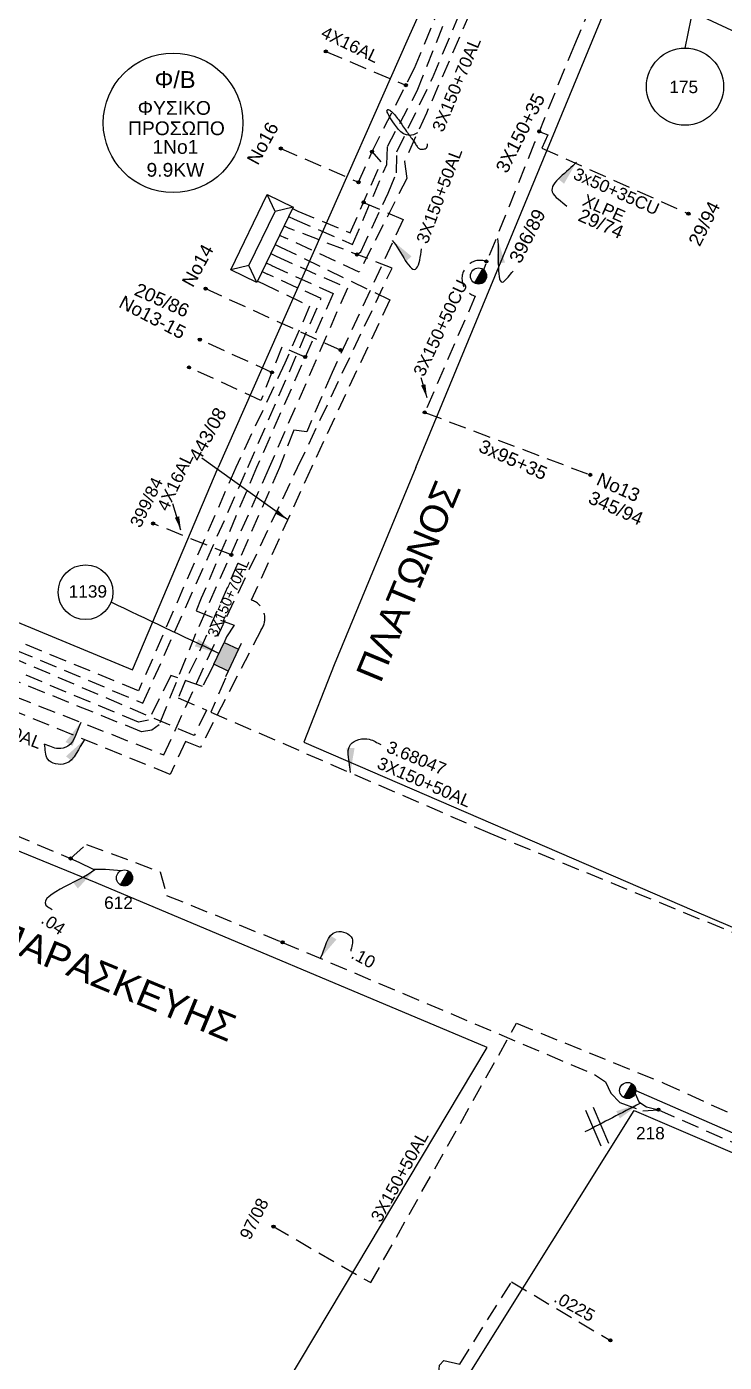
# Model space of a CAD drawing. Header units: millimetres. Extents: x 907 to 2022, y 699 to 1220.
# Drawn here: x 1726.3 to 1777.2, y 946.3 to 1043.7 of the extents above; entities that cross this region are included whole.
import ezdxf
from ezdxf.enums import TextEntityAlignment as Align

# ---------------------------------------------------------------- set-up
doc = ezdxf.new("R2010")
doc.units = ezdxf.units.MM
doc.linetypes.add('DASHED', pattern=[19.05, 12.7, -6.35])
for name, color, linetype in [('Link Box 4 Διευθύνσεων', 7, 'Continuous'), ('Άγνωστα', 7, 'Continuous'), ('Επιγραφές - Σχήματα', 7, 'Continuous'), ('Καλώδια ΧΤ   3x150+50AL', 7, 'DASHED'), ('Καλώδια ΧΤ   3x150+50CU', 7, 'DASHED'), ('Καλώδια ΧΤ   3x150+70AL', 7, 'DASHED'), ('Καλώδια ΧΤ   3x150AL+50XLPE', 7, 'DASHED'), ('Στύλος ΦΜ', 7, 'Continuous'), ('Στύλος ΦΜ @ 1', 7, 'Continuous'), ('Συνδέσεις', 7, 'Continuous'), ('Τομή', 7, 'Continuous'), ('Υποσταθμός πόλεως', 7, 'Continuous'), ('Υπόβαθρο ΔΕΗ', 7, 'Continuous'), ('Υπόγεια Καλώδια Δικτύου ΧΤ   .04', 7, 'DASHED'), ('Υπόγεια Καλώδια Δικτύου ΧΤ   .10', 7, 'DASHED'), ('Υπόγεια καλώδια Δικτύου ΧΤ και Παρ. ΧΤ - 3X150+70 AL', 7, 'DASHED'), ('Υπόγεια καλώδια Παροχών ΧΤ   .0225', 7, 'DASHED'), ('Υπόγεια καλώδια Παροχών ΧΤ   4x16AL', 7, 'DASHED')]:
    doc.layers.add(name, color=color, linetype=linetype)
doc.styles.add('ar', font='arial.ttf')
doc.styles.get("Standard").update_dxf_attribs({"font": 'arial.ttf'})
doc.linetypes.add('SYN_LINE', pattern='A,0.5,-0.0001,["/\\/\\/\\/",Standard,S=0.1,R=0,X=0,Y=-0.05],-0.25', length=0.7501)
doc.dimstyles.new('ISO-25', dxfattribs={"dimtxt": 2.5, "dimasz": 2.5, "dimexe": 1.25, "dimexo": 0.625, "dimtad": 1, "dimtxsty": 'Standard', "dimcen": 2.5, "dimadec": 0, "dimazin": 0, "dimtfac": 1, "dimtmove": 0, "dimatfit": 3, "dimfxl": 1, "dimarcsym": 0})
doc.dimstyles.get("Standard").update_dxf_attribs({"dimtxt": 0.18, "dimasz": 0.18, "dimexe": 0.18, "dimexo": 0.0625, "dimgap": 0.09, "dimtad": 0, "dimtih": 1, "dimtoh": 1, "dimdec": 4, "dimzin": 0, "dimdsep": 46, "dimtxsty": 'Standard', "dimcen": 0.09, "dimadec": 0, "dimazin": 0, "dimtfac": 1, "dimtdec": 4, "dimtofl": 0, "dimtmove": 0, "dimatfit": 3, "dimfxl": 1, "dimtolj": 1, "dimtzin": 0, "dimarcsym": 0})

# ---------------------------------------------------------------- blocks, each defined once
blk = doc.blocks.new('ΥΠΟΣΤΑΘΜΟΣ ΠΟΛΕΩΣ 9 ΑΝΑΧΩΡΗΣΕΩΝ')
at = {"layer": 'Υποσταθμός πόλεως', "ltscale": 40}
for p, q in [((-9.63, -2.82), (-9.63, -4)), ((-7.12, -2.82), (-7.12, -4)), ((-4.84, -2.82), (-4.84, -4)), ((-2.36, -2.82), (-2.36, -4)), ((0.09, -2.82), (0.09, -4)), ((2.55, -2.82), (2.55, -4)), ((5.02, -2.82), (5.02, -4)), ((7.48, -2.82), (7.48, -4)), ((9.61, -2.82), (9.61, -4))]:
    blk.add_line(p, q, dxfattribs=at)
blk.add_lwpolyline([(-10.02, 2.82), (10.02, 2.82), (10.02, -2.82), (-10.02, -2.82)], close=True, dxfattribs=at)
for points in [[(-7.21, 0), (-10.02, 2.82)], [(7.21, 0), (10.02, 2.82)], [(-10.02, -2.82), (-7.21, 0)], [(-7.21, 0), (7.21, 0)], [(10.02, -2.82), (7.21, 0)]]:
    blk.add_lwpolyline(points, dxfattribs=at)
at = {"layer": 'Υποσταθμός πόλεως', "linetype": 'SYN_LINE', "ltscale": 40, "flags": 1}
for tag, p in [('ΜΕΤΑΣΧΗΜΑΤΙΣΜΟΣ', (10.79, 1.71)), ('ΙΣΧΥΣ', (10.77, -1.08)), ('ΑΡΙΘΜΟΣ', (10.89, -3.8))]:
    blk.add_attdef(tag, p, '', height=1.8, dxfattribs=at)
blk = doc.blocks.new('_ΣΥΝΔΕΣΗ')
at = {"layer": 'Συνδέσεις', "linetype": 'SYN_LINE', "ltscale": 40}
blk.add_hatch(color=256, dxfattribs=at).paths.add_polyline_path([(0.5, -0.01, 1), (-0.5, -0.01, 1)])
at = {"layer": 'Συνδέσεις'}
blk.add_circle((0, -0.01), 0.5, dxfattribs=at)
blk = doc.blocks.new('LINK BOX 4 ΑΝΑΧΩΡΗΣΕΩΝ')
at = {"layer": 'Link Box 4 Διευθύνσεων', "ltscale": 40}
blk.add_hatch(color=256, dxfattribs=at).paths.add_polyline_path([(-3.54, 0), (-3.54, -4.67), (3.54, -4.67), (3.54, 0)])
for p, q in [((-3.54, 0), (-5.33, 0)), ((5.33, 0), (3.54, 0)), ((-3.54, -4.67), (-5.33, -4.67)), ((5.33, -4.67), (3.54, -4.67))]:
    blk.add_line(p, q, dxfattribs=at)
blk.add_lwpolyline([(-3.54, -4.67), (-3.54, 0), (3.54, 0), (3.54, -4.67)], close=True, dxfattribs=at)
blk = doc.blocks.new('ΥΠΑΡΧΩΝ ΤΣΙΜΕΝΤΕΝΙΟΣ ΣΤΥΛΟΣ')
at = {"layer": 'Στύλος ΦΜ'}
blk.add_hatch(color=256, dxfattribs=at).paths.add_polyline_path([(-1.29, -2.28, 0.574793), (2.62, 0, 0.268822), (1.3, 2.27)])
blk.add_line((-1.29, -2.28), (1.3, 2.27), dxfattribs=at)
blk.add_circle((0, 0), 2.62, dxfattribs=at)
at = {"layer": 'Στύλος ΦΜ', "flags": 4}
for tag, p in [('ΑΡΙΘΜΟΣ', (-4.68, 8.05)), ('ΤΥΠΟΣ', (-4.91, 3.03))]:
    blk.add_attdef(tag, p, '', height=4, dxfattribs=at)
blk = doc.blocks.new('ΤΟΜΗ')
at = {"layer": 'Τομή', "ltscale": 40}
for p, q in [((-5.68, 0), (5.68, 0)), ((5.68, -2.33), (-5.68, -2.33))]:
    blk.add_line(p, q, dxfattribs=at)

msp = doc.modelspace()

# ---------------------------------------------------------------- linework, layer by layer
at = {"layer": 'Άγνωστα', "color": 5, "linetype": 'DASHED', "ltscale": 0.1}
for points in [[(1768.373, 1048.12), (1767.953, 1047.91), (1768.384, 1047.365), (1768.259, 1047.021), (1766.305, 1042.427), (1763.41, 1035.289), (1759.646, 1025.936)], [(1763.742, 1036.108), (1764.372, 1035.855), (1763.941, 1034.894), (1774.637, 1030.096)], [(1755.39, 1015.593), (1767.463, 1011.04)]]:
    msp.add_lwpolyline(points, dxfattribs=at)
at = {"layer": 'Άγνωστα', "color": 133, "linetype": 'DASHED', "ltscale": 0.1}
for points in [[(1744.89, 1034.857), (1750.553, 1032.396)], [(1739.396, 1024.632), (1749.252, 1020.146)]]:
    msp.add_lwpolyline(points, dxfattribs=at)
at = {"layer": 'Άγνωστα', "color": 1, "linetype": 'DASHED', "ltscale": 0.1}
for points in [[(1744.236, 1018.514), (1738.98, 1020.906)], [(1746.661, 1019.64), (1744.956, 1020.363), (1743.44, 1016.472), (1738.19, 1018.879)]]:
    msp.add_lwpolyline(points, dxfattribs=at)
at = {"layer": 'Άγνωστα', "color": 154}
msp.add_lwpolyline([(1770.789, 966.108), (1795.645, 955.255)], dxfattribs=at)
at = {"layer": 'Άγνωστα', "color": 5, "linetype": 'DASHED', "ltscale": 0.1}
msp.add_arc((1759.432, 1025.368), 1.328, 69.90077, 254.60757, dxfattribs=at)
at = {"layer": 'Επιγραφές - Σχήματα', "ltscale": 0.1}
msp.add_lwpolyline([(1774.381, 1042.191), (1775.476, 1047.557)], dxfattribs=at)
at = {"layer": 'Επιγραφές - Σχήματα'}
msp.add_lwpolyline([(1754.853, 1035.992), (1754.557, 1035.854), (1754.289, 1035.81), (1754.049, 1035.844), (1753.833, 1035.94), (1753.64, 1036.083), (1753.469, 1036.256), (1753.317, 1036.444), (1753.182, 1036.631), (1753.062, 1036.803), (1752.958, 1036.959), (1752.869, 1037.1), (1752.794, 1037.224), (1752.734, 1037.333), (1752.688, 1037.428), (1752.656, 1037.507), (1752.638, 1037.573), (1752.633, 1037.625), (1752.641, 1037.663), (1752.66, 1037.688), (1752.69, 1037.7), (1752.729, 1037.698), (1752.776, 1037.683), (1752.83, 1037.655), (1752.891, 1037.614), (1752.957, 1037.56), (1753.027, 1037.495), (1753.101, 1037.42), (1753.177, 1037.336), (1753.254, 1037.246), (1753.333, 1037.149), (1753.411, 1037.048), (1753.487, 1036.943), (1753.562, 1036.838), (1753.635, 1036.731), (1753.707, 1036.624), (1753.777, 1036.518), (1753.846, 1036.412), (1753.915, 1036.309), (1753.983, 1036.209), (1754.051, 1036.111), (1754.119, 1036.017), (1754.187, 1035.927), (1754.253, 1035.84), (1754.319, 1035.756), (1754.382, 1035.673), (1754.444, 1035.592), (1754.502, 1035.513), (1754.558, 1035.434), (1754.61, 1035.356), (1754.659, 1035.279), (1754.705, 1035.205), (1754.748, 1035.134), (1754.789, 1035.069), (1754.828, 1035.009), (1754.865, 1034.957), (1754.901, 1034.913), (1754.937, 1034.878), (1754.972, 1034.852), (1755.009, 1034.833), (1755.047, 1034.82), (1755.089, 1034.813), (1755.134, 1034.81), (1755.184, 1034.81), (1755.24, 1034.813), (1755.302, 1034.818), (1755.367, 1034.827), (1755.43, 1034.846), (1755.489, 1034.877), (1755.538, 1034.926), (1755.575, 1034.995), (1755.595, 1035.088), (1755.594, 1035.21)], dxfattribs=at)
at = {"layer": 'Επιγραφές - Σχήματα', "linetype": 'Continuous'}
for centre, radius in [((1774.381, 1039.375), 2.816), ((1730.638, 1002.472), 2)]:
    msp.add_circle(centre, radius, dxfattribs=at)
at = {"layer": 'Επιγραφές - Σχήματα', "color": 202, "linetype": 'Continuous'}
msp.add_circle((1737.024, 1036.729), 5.094, dxfattribs=at)
at = {"layer": 'Καλώδια ΧΤ   3x150+50AL', "color": 133, "linetype": 'DASHED', "ltscale": 0.1}
msp.add_lwpolyline([(1746.135, 1030.278), (1749.943, 1028.696), (1752.218, 1033.878), (1751.545, 1034.633)], dxfattribs=at)
at = {"layer": 'Καλώδια ΧΤ   3x150+50AL', "color": 2, "ltscale": 0.1}
for points in [[(1687.726, 1005.095), (1707.8, 994.174), (1711.02, 1000.928), (1725.43, 994.885), (1736.355, 990.598), (1740.949, 1000.689), (1746.108, 1011.569), (1753.008, 1026.135), (1745.526, 1029.016)], [(1744.351, 956.167), (1751.457, 952.08), (1762.087, 971.007), (1772.833, 966.648), (1793.077, 957.428), (1793.981, 957.71), (1815.901, 948.571)]]:
    msp.add_lwpolyline(points, dxfattribs=at)
at = {"layer": 'Καλώδια ΧΤ   3x150+50AL', "color": 62, "ltscale": 0.1}
for points in [[(1744.873, 1027.662), (1752.841, 1023.817), (1747.116, 1011.569), (1742.73, 1001.897)], [(1743.448, 999.728), (1739.023, 991.151), (1737.927, 991.578), (1736.811, 989.173), (1711.493, 999.474), (1709.132, 994.447), (1688.828, 1005.442)]]:
    msp.add_lwpolyline(points, dxfattribs=at)
at = {"layer": 'Καλώδια ΧΤ   3x150+50AL', "color": 85, "ltscale": 0.1}
msp.add_lwpolyline([(1719.883, 1001.618), (1722.049, 1000.54), (1722.033, 999.956), (1723.801, 998.982), (1734.83, 994.375), (1742.482, 1011.569), (1747.825, 1023.912), (1743.917, 1025.683)], dxfattribs=at)
at = {"layer": 'Καλώδια ΧΤ   3x150+50AL', "color": 173, "ltscale": 0.1}
msp.add_lwpolyline([(1740.847, 996.203), (1739.782, 993.72), (1760.14, 984.888), (1784.088, 975.105)], dxfattribs=at)
at = {"layer": 'Καλώδια ΧΤ   3x150+50AL', "color": 62, "ltscale": 0.1}
msp.add_arc((1742.333, 1000.562), 1.393, 323.18521, 73.41598, dxfattribs=at)
at = {"layer": 'Καλώδια ΧΤ   3x150+50CU', "color": 5, "ltscale": 0.1}
msp.add_lwpolyline([(1759.08, 1024.087), (1755.39, 1015.593)], dxfattribs=at)
at = {"layer": 'Καλώδια ΧΤ   3x150+70AL', "color": 133, "ltscale": 0.1}
msp.add_lwpolyline([(1750.923, 1030.929), (1753.825, 1029.674), (1748.622, 1018.516), (1746.774, 1014.188), (1745.84, 1014.308), (1744.785, 1011.569), (1738.738, 997.668), (1737.93, 996.045), (1737.391, 994.758), (1739.46, 993.86), (1738.558, 992.01), (1722.83, 998.737), (1722.192, 998.74), (1721.485, 999.107), (1721.429, 999.507), (1719.441, 1000.538)], dxfattribs=at)
at = {"layer": 'Καλώδια ΧΤ   3x150+70AL', "color": 173, "ltscale": 0.1}
for points in [[(1736.864, 996.397), (1735.235, 993.146), (1734.506, 992.996), (1710.283, 1003.062), (1705.481, 993.556)], [(1739.803, 996.804), (1739.165, 995.582), (1736.864, 996.397), (1736.864, 996.397)]]:
    msp.add_lwpolyline(points, dxfattribs=at)
at = {"layer": 'Καλώδια ΧΤ   3x150AL+50XLPE', "color": 5, "ltscale": 0.1}
msp.add_lwpolyline([(1770.741, 965.877), (1771.005, 965.268), (1771.57, 964.921), (1772.439, 964.704), (1784.699, 959.314), (1793.938, 955.472), (1794.943, 956.232), (1795.442, 956.368), (1797.44, 955.624), (1797.622, 955.289), (1797.957, 955.016), (1813.441, 948.769), (1818.885, 946.512)], dxfattribs=at)
at = {"layer": 'Υπόβαθρο ΔΕΗ', "ltscale": 0.1}
for points in [[(1674.26, 1026.663), (1694.471, 1057.055), (1670.939, 1076.884), (1688.482, 1093.368), (1688.482, 1093.368), (1704.129, 1084.602), (1721.258, 1075.07), (1740.403, 1064.284), (1758.983, 1053.604), (1754.187, 1042.915), (1740.304, 1011.569)], [(1754.738, 1011.569), (1769.533, 1047.36), (1787.475, 1038.964), (1798.438, 1033.813), (1813.084, 1026.779), (1844.599, 1011.569)]]:
    msp.add_lwpolyline(points, dxfattribs=at)
at = {"layer": 'Υπόβαθρο ΔΕΗ'}
for points in [[(1699.857, 1011.569), (1703.451, 1009.511), (1734.068, 996.814), (1740.304, 1011.569)], [(1754.738, 1011.569), (1748.785, 997.161), (1746.564, 991.52), (1775.057, 979.211), (1804.632, 966.627), (1820.901, 959.677), (1835.689, 953.247), (1844.713, 975.446), (1856.971, 1005.568), (1844.599, 1011.569)], [(1759.944, 969.246), (1731.404, 981.26), (1715.511, 987.759), (1711.562, 966.824), (1691.051, 919.826), (1721.078, 904.182), (1748.418, 949.919), (1759.944, 969.246)], [(1734.882, 907.474), (1770.68, 964.651), (1813.969, 946.072), (1802.509, 920.096), (1795.301, 902.97)]]:
    msp.add_lwpolyline(points, dxfattribs=at)
at = {"layer": 'Υπόγεια Καλώδια Δικτύου ΧΤ   .04', "color": 5, "ltscale": 0.1}
msp.add_lwpolyline([(1729.549, 983.033), (1730.142, 982.781), (1731.185, 982.261), (1732.097, 982.261), (1733.262, 982.168)], dxfattribs=at)
at = {"layer": 'Υπόγεια Καλώδια Δικτύου ΧΤ   .10', "color": 5, "ltscale": 0.1}
for points in [[(1710.467, 988.189), (1710.467, 988.189), (1710.467, 988.189), (1711.438, 990.522), (1720.089, 987.045), (1729.549, 983.033)], [(1729.549, 983.033), (1730.714, 984.071), (1736.078, 982.07), (1736.554, 980.347), (1745.007, 976.917), (1767.783, 967.271), (1768.573, 966.743), (1768.964, 965.919), (1769.616, 965.224), (1771.309, 964.617), (1772.439, 964.704)]]:
    msp.add_lwpolyline(points, dxfattribs=at)
at = {"layer": 'Υπόγεια καλώδια Δικτύου ΧΤ και Παρ. ΧΤ - 3X150+70 AL', "color": 2, "ltscale": 0.1}
msp.add_lwpolyline([(1750.348, 1027.056), (1750.736, 1027.328), (1752.725, 1031.607), (1753.334, 1033.088), (1753.35, 1034.623), (1755.953, 1040), (1760.132, 1049.906), (1762.313, 1054.112)], dxfattribs=at)
at = {"layer": 'Υπόγεια καλώδια Δικτύου ΧΤ και Παρ. ΧΤ - 3X150+70 AL', "color": 5, "ltscale": 0.1}
msp.add_lwpolyline([(1762.34, 1053.174), (1759.44, 1046.478), (1755.511, 1037.436), (1753.901, 1033.905), (1754.076, 1032.675), (1750.601, 1025.823), (1745.199, 1028.339)], dxfattribs=at)
at = {"layer": 'Υπόγεια καλώδια Δικτύου ΧΤ και Παρ. ΧΤ - 3X150+70 AL', "color": 6, "ltscale": 0.1}
msp.add_lwpolyline([(1745.853, 1029.693), (1750.117, 1027.854), (1752.617, 1033.692), (1752.664, 1035.014), (1754.832, 1039.063), (1758.149, 1047.425), (1759.506, 1050.291)], dxfattribs=at)
at = {"layer": 'Υπόγεια καλώδια Δικτύου ΧΤ και Παρ. ΧΤ - 3X150+70 AL', "color": 133, "ltscale": 0.1}
msp.add_lwpolyline([(1750.552, 1032.393), (1751.545, 1034.633), (1754.639, 1040.724), (1758.18, 1049.201), (1757.687, 1049.602)], dxfattribs=at)
at = {"layer": 'Υπόγεια καλώδια Δικτύου ΧΤ και Παρ. ΧΤ - 3X150+70 AL', "color": 30, "ltscale": 0.1}
msp.add_lwpolyline([(1744.549, 1026.991), (1749.744, 1024.675), (1744.038, 1011.569), (1738.66, 999.425), (1736.002, 992.795), (1735.472, 992.405), (1734.723, 992.285), (1710.615, 1002.024), (1706.628, 994.091)], dxfattribs=at)
at = {"layer": 'Υπόγεια καλώδια Δικτύου ΧΤ και Παρ. ΧΤ - 3X150+70 AL', "color": 1, "ltscale": 0.1}
for points in [[(1744.219, 1026.308), (1748.698, 1024.282), (1743.12, 1011.569), (1739.086, 1002.034)], [(1739.086, 1002.034), (1738.699, 1001.108), (1741.481, 1000.065), (1740.934, 999.217)]]:
    msp.add_lwpolyline(points, dxfattribs=at)
at = {"layer": 'Υπόγεια καλώδια Δικτύου ΧΤ και Παρ. ΧΤ - 3X150+70 AL', "color": 151, "ltscale": 0.1}
msp.add_lwpolyline([(1743.585, 1024.994), (1746.991, 1023.352), (1745.186, 1019.195), (1741.598, 1011.569), (1734.496, 995.264), (1723.838, 999.681), (1723.682, 1000.706), (1714.044, 1004.78), (1703.25, 1009.168), (1701.51, 1010.162), (1699.707, 1011.293), (1697.835, 1011.241), (1697.338, 1011.569), (1680.926, 1021.314), (1678.704, 1022.701), (1677.776, 1022.654), (1676.593, 1023.354)], dxfattribs=at)
at = {"layer": 'Υπόγεια καλώδια Παροχών ΧΤ   .0225', "color": 85, "ltscale": 0.1}
msp.add_lwpolyline([(1756.428, 945.467), (1756.474, 946.046), (1756.782, 946.406), (1757.943, 946.142), (1761.723, 952.134), (1768.933, 947.865)], dxfattribs=at)
at = {"layer": 'Υπόγεια καλώδια Παροχών ΧΤ   4x16AL', "color": 133, "ltscale": 0.1}
msp.add_lwpolyline([(1748.171, 1041.942), (1754.007, 1039.48)], dxfattribs=at)
at = {"layer": 'Υπόγεια καλώδια Παροχών ΧΤ   4x16AL', "color": 30, "ltscale": 0.1}
msp.add_lwpolyline([(1741.276, 1005.197), (1735.57, 1007.488)], dxfattribs=at)

# ---------------------------------------------------------------- block references
at = {"layer": 'Link Box 4 Διευθύνσεων', "xscale": 0.2500000000000697, "yscale": 0.2500000000000697, "zscale": 0.2500000000000697, "rotation": 64.88587782475882}
msp.add_blockref('LINK BOX 4 ΑΝΑΧΩΡΗΣΕΩΝ', (1740.368, 998.011), dxfattribs=at)
at = {"layer": 'Στύλος ΦΜ @ 1', "ltscale": 40, "xscale": 0.2249999999999091, "yscale": 0.2249999999999091, "zscale": 0.2249999999999091}
msp.add_blockref('ΥΠΑΡΧΩΝ ΤΣΙΜΕΝΤΕΝΙΟΣ ΣΤΥΛΟΣ', (1759.314, 1025.551), dxfattribs=at)
at = {"layer": 'Στύλος ΦΜ @ 1', "ltscale": 40}
ref = msp.add_blockref('ΥΠΑΡΧΩΝ ΤΣΙΜΕΝΤΕΝΙΟΣ ΣΤΥΛΟΣ', (1733.478, 981.62), dxfattribs=dict(at, xscale=0.2249999999999091, yscale=0.2249999999999091, zscale=0.2249999999999091))
ref.add_attrib('ΤΥΠΟΣ', '612', (1731.995, 979.359), dxfattribs={"layer": 'Στύλος ΦΜ', "height": 0.9, "flags": 4})
ref = msp.add_blockref('ΥΠΑΡΧΩΝ ΤΣΙΜΕΝΤΕΝΙΟΣ ΣΤΥΛΟΣ', (1770.2, 966.108), dxfattribs=dict(at, xscale=0.2249999999999091, yscale=0.2249999999999091, zscale=0.2249999999999091))
ref.add_attrib('ΤΥΠΟΣ', '218', (1770.806, 962.542), dxfattribs={"layer": 'Στύλος ΦΜ', "height": 0.9, "flags": 4})
at = {"layer": 'Συνδέσεις'}
for p, xscale, yscale, zscale in [((1748.172, 1041.944), 0.2249999999999091, 0.2249999999999091, 0.2249999999999091), ((1754.007, 1039.482), 0.2249999999999091, 0.2249999999999091, 0.2249999999999091), ((1763.743, 1036.11), 0.2249999999999091, 0.2249999999999091, 0.2249999999999091), ((1744.891, 1034.86), 0.2249999999999091, 0.2249999999999091, 0.2249999999999091), ((1751.545, 1034.635), 0.2249999999999091, 0.2249999999999091, 0.2249999999999091), ((1750.553, 1032.396), 0.2249999999999091, 0.2249999999999091, 0.2249999999999091), ((1750.928, 1030.93), 0.2249999999999091, 0.2249999999999091, 0.2249999999999091), ((1774.638, 1030.099), 0.2249999999999091, 0.2249999999999091, 0.2249999999999091), ((1750.44, 1027.123), 0.2249999999999091, 0.2249999999999091, 0.2249999999999091), ((1759.89, 1026.618), 0.2249999999999091, 0.2249999999999091, 0.2249999999999091), ((1739.397, 1024.634), 0.2249999999999091, 0.2249999999999091, 0.2249999999999091), ((1738.98, 1020.909), 0.2249999999999091, 0.2249999999999091, 0.2249999999999091), ((1746.662, 1019.643), 0.2249999999999091, 0.2249999999999091, 0.2249999999999091), ((1749.252, 1020.148), 0.2249999999999091, 0.2249999999999091, 0.2249999999999091), ((1738.191, 1018.881), 0.2249999999999091, 0.2249999999999091, 0.2249999999999091), ((1744.237, 1018.516), 0.2249999999999091, 0.2249999999999091, 0.2249999999999091), ((1755.39, 1015.596), 0.2249999999999091, 0.2249999999999091, 0.2249999999999091), ((1767.464, 1011.043), 0.2249999999999091, 0.2249999999999091, 0.2249999999999091), ((1735.571, 1007.49), 0.2249999999999091, 0.2249999999999091, 0.2249999999999091), ((1741.277, 1005.2), 0.2249999999999091, 0.2249999999999091, 0.2249999999999091), ((1729.55, 983.039), 0.225, 0.225, 0.225), ((1745.009, 976.923), 0.225, 0.225, 0.225), ((1772.44, 964.71), 0.225, 0.225, 0.225), ((1744.353, 956.173), 0.225, 0.225, 0.225), ((1768.933, 947.868), 0.225, 0.225, 0.225)]:
    msp.add_blockref('_ΣΥΝΔΕΣΗ', p, dxfattribs=dict(at, xscale=xscale, yscale=yscale, zscale=zscale))
at = {"layer": 'Τομή', "xscale": 0.2499999999999177, "yscale": 0.2499999999999177, "zscale": 0.2499999999999177, "rotation": 292.8715630359451}
msp.add_blockref('ΤΟΜΗ', (1768.242, 963.574), dxfattribs=at)
at = {"layer": 'Υποσταθμός πόλεως', "xscale": 0.305, "yscale": 0.375, "zscale": 0.25, "rotation": 64.23773682660565}
msp.add_blockref('ΥΠΟΣΤΑΘΜΟΣ ΠΟΛΕΩΣ 9 ΑΝΑΧΩΡΗΣΕΩΝ', (1743.51, 1028.291), dxfattribs=at)

# ---------------------------------------------------------------- texts
at = {"layer": 'Επιγραφές - Σχήματα', "color": 1, "style": 'ar'}
for s, height, p in [('Φ/Β', 1.2273, (1737.17, 1039.916)), ('ΦΥΣΙΚΟ ', 1.0041, (1737.307, 1037.82)), ('1No1', 1.0041, (1737.195, 1034.968)), ('9.9KW', 1.0041, (1737.193, 1033.301))]:
    msp.add_text(s, height=height, dxfattribs=at).set_placement(p, align=Align.MIDDLE)
at = {"layer": 'Επιγραφές - Σχήματα', "insert": (1773.237, 1039.798), "char_height": 0.9, "attachment_point": 1}
msp.add_mtext_dynamic_manual_height_columns('175', width=10.09091, gutter_width=12.5, heights=[0], dxfattribs=at)
at = {"layer": 'Επιγραφές - Σχήματα', "char_height": 0.9, "attachment_point": 1}
for s, insert, rotation in [('{\\H1.0833x;3X150+35}', (1760.518, 1033.422), 63.21011), ('{\\H1.0833x;No16}', (1742.355, 1034.045), 61.38305), ('3x50+35CU\\P    XLPE', (1766.513, 1033.502), 335.97682), ('{\\H1.0833x;396/89}', (1761.499, 1026.834), 63.21011), ('{\\H1.0833x;29/74}', (1766.898, 1030.515), 335.93796), ('{\\H1.0833x;29/94}', (1774.581, 1028.079), 63.21011), ('{\\H1.0833x;No14}', (1737.611, 1025.122), 61.38305), ('{\\H1.0833x;205/86}', (1734.513, 1025.088), 335.93796), ('{\\H1.0833x;No13-15}', (1733.437, 1024.186), 332.48041), ('{\\H1.0833x;443/08}', (1738.116, 1012.412), 61.38305), ('{\\H1.0833x;3x95+35}', (1759.64, 1013.665), 335.93796), ('{\\H1.0833x;No13}', (1768.233, 1011.244), 335.93796), ('{\\H1.0833x;345/94}', (1767.638, 1009.907), 335.93796)]:
    msp.add_mtext_dynamic_manual_height_columns(s, width=10.09091, gutter_width=12.5, heights=[0], dxfattribs=dict(at, insert=insert, rotation=rotation))
at = {"layer": 'Επιγραφές - Σχήματα', "color": 1, "insert": (1733.743, 1036.837), "char_height": 1.0041, "width": 7.22873, "attachment_point": 1}
msp.add_mtext('ΠΡΟΣΩΠΟ', dxfattribs=at)
at = {"layer": 'Επιγραφές - Σχήματα', "char_height": 0.9, "width": 15, "attachment_point": 1}
for s, insert, rotation in [('399/84', (1733.834, 1007.503), 64.19292), ('3.68047', (1752.861, 991.665), 337.42327), ('97/08', (1741.836, 955.531), 63.84372)]:
    msp.add_mtext(s, dxfattribs=dict(at, insert=insert, rotation=rotation))
at = {"layer": 'Επιγραφές - Σχήματα', "linetype": 'Continuous', "char_height": 2, "width": 28.66591, "attachment_point": 1}
for s, insert, rotation in [('ΠΛΑΤΩΝΟΣ', (1750.316, 996.533), 67.53554), ('ΑΓ. ΠΑΡΑΣΚΕΥΗΣ', (1719.993, 980.502), 337.53554)]:
    msp.add_mtext(s, dxfattribs=dict(at, insert=insert, rotation=rotation))
at = {"layer": 'Επιγραφές - Σχήματα', "insert": (1729.409, 1002.982), "char_height": 0.9, "width": 15, "attachment_point": 1}
msp.add_mtext('1139', dxfattribs=at)
at = {"layer": 'Καλώδια ΧΤ   3x150+50AL', "color": 7, "insert": (1754.742, 1028.148), "char_height": 0.9, "width": 84.18588, "attachment_point": 1, "rotation": 69.43385}
msp.add_mtext('3X150+50AL', dxfattribs=at)
at = {"layer": 'Καλώδια ΧΤ   3x150+50AL', "color": 7, "ltscale": 0.2, "char_height": 0.9, "width": 15, "attachment_point": 1}
for insert, rotation in [((1720.752, 994.529), 338.46248), ((1752.191, 990.488), 336.43659), ((1751.396, 956.846), 61.20818)]:
    msp.add_mtext('3X150+50AL', dxfattribs=dict(at, insert=insert, rotation=rotation))
at = {"layer": 'Καλώδια ΧΤ   3x150+50CU', "color": 7, "insert": (1754.511, 1018.529), "char_height": 0.9, "width": 84.18588, "attachment_point": 1, "rotation": 64.68682}
msp.add_mtext('3X150+50CU', dxfattribs=at)
at = {"layer": 'Καλώδια ΧΤ   3x150+70AL', "color": 7, "ltscale": 0.2, "insert": (1739.499, 999.417), "char_height": 0.75, "width": 15, "attachment_point": 1, "rotation": 66.53104}
msp.add_mtext('3X150+70AL', dxfattribs=at)
at = {"layer": 'Υπόγεια Καλώδια Δικτύου ΧΤ   .04', "color": 7, "insert": (1727.823, 979.131), "char_height": 0.9, "width": 84.18588, "attachment_point": 1, "rotation": 325.60596}
msp.add_mtext('.04', dxfattribs=at)
at = {"layer": 'Υπόγεια Καλώδια Δικτύου ΧΤ   .10', "color": 7, "ltscale": 0.2, "insert": (1750.36, 976.595), "char_height": 0.9, "width": 15, "attachment_point": 1, "rotation": 331.72316}
msp.add_mtext('.10', dxfattribs=at)
at = {"layer": 'Υπόγεια καλώδια Δικτύου ΧΤ και Παρ. ΧΤ - 3X150+70 AL', "color": 7, "insert": (1755.89, 1036.331), "char_height": 0.9, "width": 84.18588, "attachment_point": 1, "rotation": 67.51679}
msp.add_mtext('3X150+70AL', dxfattribs=at)
at = {"layer": 'Υπόγεια καλώδια Παροχών ΧΤ   .0225', "color": 7, "ltscale": 0.2, "insert": (1765.176, 951.513), "char_height": 0.9, "width": 15, "attachment_point": 1, "rotation": 330.74683}
msp.add_mtext('.0225', dxfattribs=at)
at = {"layer": 'Υπόγεια καλώδια Παροχών ΧΤ   4x16AL', "color": 7, "insert": (1748.132, 1043.822), "char_height": 0.9, "width": 84.18588, "attachment_point": 1, "rotation": 334.3383}
msp.add_mtext('4X16AL', dxfattribs=at)
at = {"layer": 'Υπόγεια καλώδια Παροχών ΧΤ   4x16AL', "color": 7, "ltscale": 0.2, "insert": (1735.808, 1008.71), "char_height": 0.9, "width": 15, "attachment_point": 1, "rotation": 64.51441}
msp.add_mtext('4X16AL', dxfattribs=at)

# ---------------------------------------------------------------- leaders
at = {"layer": 'Επιγραφές - Σχήματα', "path_type": 1}
for points, dimstyle, override in [([(1766.458, 1033.873), (1764.692, 1031.691), (1765.764, 1030.639)], 'ISO-25', {"dimasz": 1.8, "dimtad": 0}), ([(1753.022, 1028.145), (1754.792, 1026.116), (1755.021, 1026.7), (1755.159, 1027.525)], 'ISO-25', {"dimasz": 1.8, "dimgap": 0.625, "dimtad": 0}), ([(1760.702, 1028.279), (1761.138, 1025.136), (1761.839, 1025.912)], 'ISO-25', {"dimasz": 1.8, "dimtad": 0}), ([(1740.368, 998.011), (1732.499, 1001.739)], 'Standard', {"dimasz": 1.8, "dimgap": 0.09, "dimtad": 0}), ([(1730.302, 992.973), (1729.343, 991.24), (1728.659, 991.058), (1727.647, 991.384)], 'Standard', {"dimasz": 1.8, "dimgap": 0.09, "dimtad": 0}), ([(1730.573, 991.711), (1729.161, 989.963), (1727.883, 990.282), (1727.647, 991.384)], 'Standard', {"dimasz": 1.8, "dimgap": 0.09, "dimtad": 0}), ([(1749.961, 989.304), (1749.973, 991.363), (1751.34, 991.742), (1752.189, 991.355)], 'Standard', {"dimasz": 1.8, "dimgap": 0.09, "dimtad": 0}), ([(1731.308, 982.2), (1727.896, 979.499), (1728.207, 979.318)], 'Standard', {"dimasz": 1.8, "dimgap": 0.09, "dimtad": 0}), ([(1747.763, 975.75), (1748.951, 977.697), (1750.088, 977.203), (1749.99, 976.264)], 'Standard', {"dimasz": 1.8, "dimgap": 0.09, "dimtad": 0}), ([(1771.094, 965.157), (1767.078, 963.08)], 'Standard', {"dimasz": 1.8, "dimgap": 0.09, "dimtad": 0})]:
    msp.add_leader(points, dimstyle=dimstyle, override=override, dxfattribs=at)
at = {"layer": 'Επιγραφές - Σχήματα', "ltscale": 40}
for points in [[(1755.557, 1016.653), (1755.134, 1018.121)], [(1745.389, 1007.761), (1739.128, 1012.263)], [(1737.602, 1007.004), (1737.017, 1008.932)]]:
    msp.add_leader(points, dimstyle='ISO-25', override={"dimasz": 1, "dimtad": 0}, dxfattribs=at)

doc.saveas('drawing.dxf')
